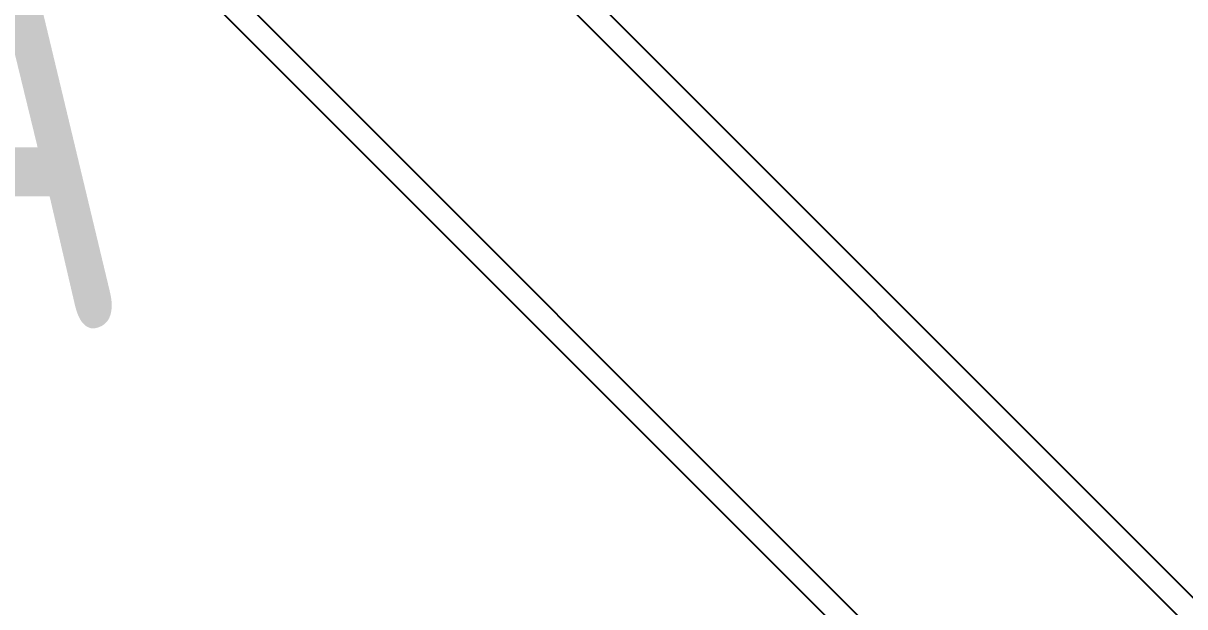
# Model space of a CAD drawing. Extents: x 1247970 to 1725648, y 860327 to 1277876.
# Drawn here: x 1328804 to 1329693, y 1202411 to 1202857 of the extents above; entities that cross this region are included whole.
import ezdxf

# ---------------------------------------------------------------- set-up
doc = ezdxf.new("R2010")
doc.units = 0
doc.header["$LTSCALE"] = 1000
doc.header["$MEASUREMENT"] = 0
doc.layers.get('0').update_dxf_attribs({"color": 254})
doc.layers.add('ANNO-CTXT', color=2, linetype='Continuous')
doc.layers.add('TK', color=4, linetype='Continuous')
doc.styles.add('HZ', font='tssdeng.shx', dxfattribs={"width": 0.7, "bigfont": 'hztxt.shx'})

# ---------------------------------------------------------------- blocks, each defined once
blk = doc.blocks.new('A$C63786A89')
at = {"linetype": 'Continuous'}
for p, q in [((-2473.04, 8929.18), (-3929.29, 10385.43)), ((-2485.64, 8916.58), (-3941.89, 10372.83)), ((-2608.02, 8794.2), (-4064.27, 10250.45)), ((-2620.62, 8781.6), (-4076.87, 10237.85))]:
    blk.add_line(p, q, dxfattribs=at)
at = {"layer": 'ANNO-CTXT', "style": 'HZ', "width": 0.7}
blk.add_text('抗震连接座A', height=400, dxfattribs=at).set_placement((-5766.75, 9980))

msp = doc.modelspace()

# ---------------------------------------------------------------- block references
at = {"layer": 'TK'}
msp.add_blockref('A$C63786A89', (1333017.03, 1192643.73, -355), dxfattribs=at)

doc.saveas('drawing.dxf')
